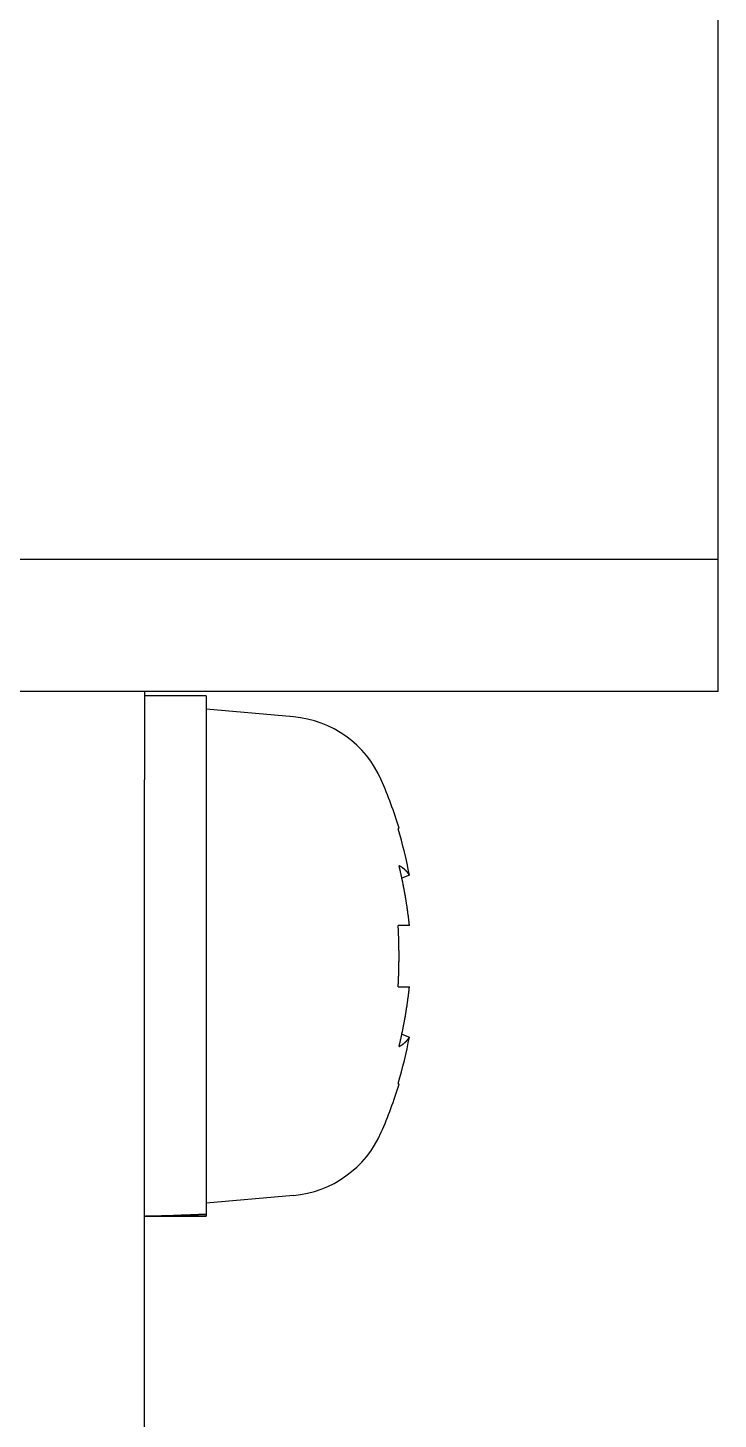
# Model space of a CAD drawing. Extents: x 1 to 262, y 0 to 247.
# Drawn here: x 253.07 to 260.89, y 107.52 to 123.29 of the extents above; entities that cross this region are included whole.
import ezdxf

# ---------------------------------------------------------------- set-up
doc = ezdxf.new("R2010")
doc.units = 0
doc.layers.get('0').update_dxf_attribs({"linetype": 'CONTINUOUS'})

msp = doc.modelspace()

# ---------------------------------------------------------------- linework, layer by layer
at = {"color": 7, "linetype": 'CONTINUOUS'}
for p, q in [((260.888, 117.268), (260.888, 133.268)), ((228.888, 117.268), (260.888, 117.268)), ((260.888, 115.768), (260.888, 117.268)), ((254.388, 115.768), (252.888, 115.768)), ((254.388, 115.768), (254.388, 114.768)), ((259.888, 115.768), (254.388, 115.768)), ((255.088, 115.718), (254.388, 115.718)), ((255.088, 115.718), (255.088, 109.845)), ((260.888, 115.768), (259.888, 115.768)), ((256.076, 115.482), (255.088, 115.568)), ((254.388, 107.268), (254.388, 114.768)), ((257.273, 114.218), (257.262, 114.211)), ((257.39, 113.686), (257.305, 113.653)), ((257.39, 113.117), (257.262, 113.117)), ((257.262, 112.419), (257.39, 112.419)), ((257.305, 111.883), (257.39, 111.85)), ((257.262, 111.325), (257.273, 111.318)), ((256.076, 110.054), (255.088, 109.968)), ((255.088, 109.818), (254.772, 109.818)), ((255.088, 109.845), (255.088, 109.82)), ((255.088, 109.82), (255.088, 109.818))]:
    msp.add_line(p, q, dxfattribs=at)
for points in [[(257.39, 113.686, 0), (257.39, 113.687, 0), (257.389, 113.688, 0), (257.389, 113.689, 0), (257.388, 113.69, 0), (257.387, 113.691, 0), (257.387, 113.692, 0), (257.386, 113.693, 0), (257.386, 113.694, 0), (257.385, 113.695, 0), (257.384, 113.696, 0), (257.384, 113.697, 0), (257.383, 113.698, 0), (257.382, 113.699, 0), (257.382, 113.7, 0), (257.381, 113.701, 0), (257.381, 113.702, 0), (257.38, 113.703, 0), (257.379, 113.704, 0), (257.379, 113.704, 0), (257.378, 113.705, 0), (257.377, 113.706, 0), (257.377, 113.707, 0), (257.376, 113.708, 0), (257.375, 113.709, 0), (257.374, 113.71, 0), (257.374, 113.711, 0), (257.373, 113.712, 0), (257.372, 113.713, 0), (257.372, 113.714, 0), (257.371, 113.715, 0), (257.37, 113.716, 0), (257.369, 113.716, 0), (257.369, 113.717, 0), (257.368, 113.718, 0), (257.367, 113.719, 0), (257.366, 113.72, 0), (257.366, 113.721, 0), (257.365, 113.722, 0), (257.364, 113.723, 0), (257.363, 113.724, 0), (257.363, 113.725, 0), (257.362, 113.725, 0), (257.361, 113.726, 0), (257.36, 113.727, 0), (257.359, 113.728, 0), (257.359, 113.729, 0), (257.358, 113.73, 0), (257.357, 113.731, 0), (257.356, 113.732, 0), (257.355, 113.732, 0), (257.354, 113.733, 0), (257.354, 113.734, 0), (257.353, 113.735, 0), (257.352, 113.736, 0), (257.351, 113.737, 0), (257.35, 113.738, 0), (257.349, 113.739, 0), (257.348, 113.739, 0), (257.347, 113.74, 0), (257.347, 113.741, 0), (257.346, 113.742, 0), (257.345, 113.743, 0), (257.344, 113.744, 0), (257.343, 113.744, 0), (257.342, 113.745, 0), (257.341, 113.746, 0), (257.34, 113.747, 0), (257.339, 113.748, 0), (257.338, 113.749, 0), (257.337, 113.749, 0), (257.336, 113.75, 0), (257.335, 113.751, 0), (257.334, 113.752, 0), (257.333, 113.753, 0), (257.332, 113.753, 0), (257.331, 113.754, 0), (257.33, 113.755, 0), (257.329, 113.756, 0), (257.328, 113.757, 0), (257.327, 113.758, 0), (257.326, 113.758, 0), (257.325, 113.759, 0), (257.324, 113.76, 0), (257.323, 113.761, 0), (257.322, 113.761, 0), (257.321, 113.762, 0), (257.32, 113.763, 0), (257.319, 113.764, 0), (257.318, 113.765, 0), (257.317, 113.765, 0), (257.316, 113.766, 0), (257.315, 113.767, 0), (257.314, 113.768, 0), (257.313, 113.769, 0), (257.312, 113.769, 0), (257.311, 113.77, 0), (257.31, 113.771, 0), (257.308, 113.772, 0), (257.307, 113.772, 0), (257.306, 113.773, 0), (257.305, 113.774, 0), (257.304, 113.775, 0), (257.303, 113.775, 0), (257.302, 113.776, 0), (257.301, 113.777, 0), (257.299, 113.778, 0), (257.298, 113.778, 0), (257.297, 113.779, 0), (257.296, 113.78, 0), (257.295, 113.78, 0), (257.294, 113.781, 0), (257.292, 113.782, 0), (257.291, 113.783, 0), (257.29, 113.783, 0), (257.289, 113.784, 0), (257.288, 113.785, 0), (257.286, 113.786, 0), (257.285, 113.786, 0), (257.284, 113.787, 0), (257.283, 113.788, 0), (257.282, 113.788, 0), (257.28, 113.789, 0), (257.279, 113.79, 0), (257.278, 113.791, 0), (257.277, 113.791, 0), (257.275, 113.792, 0), (257.274, 113.793, 0), (257.273, 113.793, 0)], [(257.39, 113.117, 0), (257.39, 113.122, 0), (257.389, 113.128, 0), (257.389, 113.133, 0), (257.388, 113.138, 0), (257.387, 113.144, 0), (257.387, 113.149, 0), (257.386, 113.154, 0), (257.386, 113.159, 0), (257.385, 113.165, 0), (257.384, 113.17, 0), (257.384, 113.175, 0), (257.383, 113.181, 0), (257.382, 113.186, 0), (257.382, 113.191, 0), (257.381, 113.197, 0), (257.381, 113.202, 0), (257.38, 113.207, 0), (257.379, 113.213, 0), (257.379, 113.218, 0), (257.378, 113.223, 0), (257.377, 113.228, 0), (257.377, 113.234, 0), (257.376, 113.239, 0), (257.375, 113.244, 0), (257.374, 113.25, 0), (257.374, 113.255, 0), (257.373, 113.26, 0), (257.372, 113.266, 0), (257.372, 113.271, 0), (257.371, 113.276, 0), (257.37, 113.282, 0), (257.369, 113.287, 0), (257.369, 113.292, 0), (257.368, 113.297, 0), (257.367, 113.303, 0), (257.366, 113.308, 0), (257.366, 113.313, 0), (257.365, 113.319, 0), (257.364, 113.324, 0), (257.363, 113.329, 0), (257.363, 113.335, 0), (257.362, 113.34, 0), (257.361, 113.345, 0), (257.36, 113.35, 0), (257.359, 113.356, 0), (257.359, 113.361, 0), (257.358, 113.366, 0), (257.357, 113.372, 0), (257.356, 113.377, 0), (257.355, 113.382, 0), (257.354, 113.388, 0), (257.354, 113.393, 0), (257.353, 113.398, 0), (257.352, 113.403, 0), (257.351, 113.409, 0), (257.35, 113.414, 0), (257.349, 113.419, 0), (257.348, 113.425, 0), (257.347, 113.43, 0), (257.347, 113.435, 0), (257.346, 113.44, 0), (257.345, 113.446, 0), (257.344, 113.451, 0), (257.343, 113.456, 0), (257.342, 113.462, 0), (257.341, 113.467, 0), (257.34, 113.472, 0), (257.339, 113.477, 0), (257.338, 113.483, 0), (257.337, 113.488, 0), (257.336, 113.493, 0), (257.335, 113.499, 0), (257.334, 113.504, 0), (257.333, 113.509, 0), (257.332, 113.514, 0), (257.331, 113.52, 0), (257.33, 113.525, 0), (257.329, 113.53, 0), (257.328, 113.536, 0), (257.327, 113.541, 0), (257.326, 113.546, 0), (257.325, 113.551, 0), (257.324, 113.557, 0), (257.323, 113.562, 0), (257.322, 113.567, 0), (257.321, 113.573, 0), (257.32, 113.578, 0), (257.319, 113.583, 0), (257.318, 113.588, 0), (257.317, 113.594, 0), (257.316, 113.599, 0), (257.315, 113.604, 0), (257.314, 113.609, 0), (257.313, 113.615, 0), (257.312, 113.62, 0), (257.311, 113.625, 0), (257.31, 113.63, 0), (257.308, 113.636, 0), (257.307, 113.641, 0), (257.306, 113.646, 0), (257.305, 113.652, 0), (257.304, 113.657, 0), (257.303, 113.662, 0), (257.302, 113.667, 0), (257.301, 113.673, 0), (257.299, 113.678, 0), (257.298, 113.683, 0), (257.297, 113.688, 0), (257.296, 113.694, 0), (257.295, 113.699, 0), (257.294, 113.704, 0), (257.292, 113.709, 0), (257.291, 113.715, 0), (257.29, 113.72, 0), (257.289, 113.725, 0), (257.288, 113.73, 0), (257.286, 113.736, 0), (257.285, 113.741, 0), (257.284, 113.746, 0), (257.283, 113.751, 0), (257.282, 113.757, 0), (257.28, 113.762, 0), (257.279, 113.767, 0), (257.278, 113.772, 0), (257.277, 113.778, 0), (257.275, 113.783, 0), (257.274, 113.788, 0), (257.273, 113.793, 0)], [(257.262, 112.419, 0), (257.263, 112.424, 0), (257.263, 112.43, 0), (257.263, 112.435, 0), (257.264, 112.441, 0), (257.264, 112.446, 0), (257.264, 112.452, 0), (257.265, 112.457, 0), (257.265, 112.463, 0), (257.265, 112.468, 0), (257.265, 112.473, 0), (257.266, 112.479, 0), (257.266, 112.484, 0), (257.266, 112.49, 0), (257.266, 112.495, 0), (257.267, 112.501, 0), (257.267, 112.506, 0), (257.267, 112.512, 0), (257.267, 112.517, 0), (257.268, 112.522, 0), (257.268, 112.528, 0), (257.268, 112.533, 0), (257.268, 112.539, 0), (257.269, 112.544, 0), (257.269, 112.55, 0), (257.269, 112.555, 0), (257.269, 112.561, 0), (257.269, 112.566, 0), (257.27, 112.572, 0), (257.27, 112.577, 0), (257.27, 112.582, 0), (257.27, 112.588, 0), (257.27, 112.593, 0), (257.27, 112.599, 0), (257.271, 112.604, 0), (257.271, 112.61, 0), (257.271, 112.615, 0), (257.271, 112.621, 0), (257.271, 112.626, 0), (257.271, 112.632, 0), (257.271, 112.637, 0), (257.271, 112.642, 0), (257.272, 112.648, 0), (257.272, 112.653, 0), (257.272, 112.659, 0), (257.272, 112.664, 0), (257.272, 112.67, 0), (257.272, 112.675, 0), (257.272, 112.681, 0), (257.272, 112.686, 0), (257.272, 112.692, 0), (257.272, 112.697, 0), (257.272, 112.702, 0), (257.273, 112.708, 0), (257.273, 112.713, 0), (257.273, 112.719, 0), (257.273, 112.724, 0), (257.273, 112.73, 0), (257.273, 112.735, 0), (257.273, 112.741, 0), (257.273, 112.746, 0), (257.273, 112.752, 0), (257.273, 112.757, 0), (257.273, 112.763, 0), (257.273, 112.768, 0), (257.273, 112.773, 0), (257.273, 112.779, 0), (257.273, 112.784, 0), (257.273, 112.79, 0), (257.273, 112.795, 0), (257.273, 112.801, 0), (257.273, 112.806, 0), (257.273, 112.812, 0), (257.273, 112.817, 0), (257.273, 112.823, 0), (257.273, 112.828, 0), (257.272, 112.833, 0), (257.272, 112.839, 0), (257.272, 112.844, 0), (257.272, 112.85, 0), (257.272, 112.855, 0), (257.272, 112.861, 0), (257.272, 112.866, 0), (257.272, 112.872, 0), (257.272, 112.877, 0), (257.272, 112.883, 0), (257.272, 112.888, 0), (257.271, 112.893, 0), (257.271, 112.899, 0), (257.271, 112.904, 0), (257.271, 112.91, 0), (257.271, 112.915, 0), (257.271, 112.921, 0), (257.271, 112.926, 0), (257.271, 112.932, 0), (257.27, 112.937, 0), (257.27, 112.943, 0), (257.27, 112.948, 0), (257.27, 112.953, 0), (257.27, 112.959, 0), (257.27, 112.964, 0), (257.269, 112.97, 0), (257.269, 112.975, 0), (257.269, 112.981, 0), (257.269, 112.986, 0), (257.269, 112.992, 0), (257.268, 112.997, 0), (257.268, 113.003, 0), (257.268, 113.008, 0), (257.268, 113.013, 0), (257.267, 113.019, 0), (257.267, 113.024, 0), (257.267, 113.03, 0), (257.267, 113.035, 0), (257.266, 113.041, 0), (257.266, 113.046, 0), (257.266, 113.052, 0), (257.266, 113.057, 0), (257.265, 113.063, 0), (257.265, 113.068, 0), (257.265, 113.073, 0), (257.265, 113.079, 0), (257.264, 113.084, 0), (257.264, 113.09, 0), (257.264, 113.095, 0), (257.263, 113.101, 0), (257.263, 113.106, 0), (257.263, 113.112, 0), (257.262, 113.117, 0)], [(257.273, 111.743, 0), (257.274, 111.748, 0), (257.275, 111.753, 0), (257.277, 111.758, 0), (257.278, 111.764, 0), (257.279, 111.769, 0), (257.28, 111.774, 0), (257.282, 111.779, 0), (257.283, 111.785, 0), (257.284, 111.79, 0), (257.285, 111.795, 0), (257.286, 111.8, 0), (257.288, 111.806, 0), (257.289, 111.811, 0), (257.29, 111.816, 0), (257.291, 111.821, 0), (257.292, 111.827, 0), (257.294, 111.832, 0), (257.295, 111.837, 0), (257.296, 111.842, 0), (257.297, 111.848, 0), (257.298, 111.853, 0), (257.299, 111.858, 0), (257.301, 111.863, 0), (257.302, 111.869, 0), (257.303, 111.874, 0), (257.304, 111.879, 0), (257.305, 111.884, 0), (257.306, 111.89, 0), (257.307, 111.895, 0), (257.308, 111.9, 0), (257.31, 111.905, 0), (257.311, 111.911, 0), (257.312, 111.916, 0), (257.313, 111.921, 0), (257.314, 111.927, 0), (257.315, 111.932, 0), (257.316, 111.937, 0), (257.317, 111.942, 0), (257.318, 111.948, 0), (257.319, 111.953, 0), (257.32, 111.958, 0), (257.321, 111.963, 0), (257.322, 111.969, 0), (257.323, 111.974, 0), (257.324, 111.979, 0), (257.325, 111.985, 0), (257.326, 111.99, 0), (257.327, 111.995, 0), (257.328, 112, 0), (257.329, 112.006, 0), (257.33, 112.011, 0), (257.331, 112.016, 0), (257.332, 112.021, 0), (257.333, 112.027, 0), (257.334, 112.032, 0), (257.335, 112.037, 0), (257.336, 112.043, 0), (257.337, 112.048, 0), (257.338, 112.053, 0), (257.339, 112.058, 0), (257.34, 112.064, 0), (257.341, 112.069, 0), (257.342, 112.074, 0), (257.343, 112.08, 0), (257.344, 112.085, 0), (257.345, 112.09, 0), (257.346, 112.095, 0), (257.347, 112.101, 0), (257.347, 112.106, 0), (257.348, 112.111, 0), (257.349, 112.117, 0), (257.35, 112.122, 0), (257.351, 112.127, 0), (257.352, 112.133, 0), (257.353, 112.138, 0), (257.354, 112.143, 0), (257.354, 112.148, 0), (257.355, 112.154, 0), (257.356, 112.159, 0), (257.357, 112.164, 0), (257.358, 112.17, 0), (257.359, 112.175, 0), (257.359, 112.18, 0), (257.36, 112.185, 0), (257.361, 112.191, 0), (257.362, 112.196, 0), (257.363, 112.201, 0), (257.363, 112.207, 0), (257.364, 112.212, 0), (257.365, 112.217, 0), (257.366, 112.223, 0), (257.366, 112.228, 0), (257.367, 112.233, 0), (257.368, 112.238, 0), (257.369, 112.244, 0), (257.369, 112.249, 0), (257.37, 112.254, 0), (257.371, 112.26, 0), (257.372, 112.265, 0), (257.372, 112.27, 0), (257.373, 112.276, 0), (257.374, 112.281, 0), (257.374, 112.286, 0), (257.375, 112.292, 0), (257.376, 112.297, 0), (257.377, 112.302, 0), (257.377, 112.307, 0), (257.378, 112.313, 0), (257.379, 112.318, 0), (257.379, 112.323, 0), (257.38, 112.329, 0), (257.381, 112.334, 0), (257.381, 112.339, 0), (257.382, 112.345, 0), (257.382, 112.35, 0), (257.383, 112.355, 0), (257.384, 112.361, 0), (257.384, 112.366, 0), (257.385, 112.371, 0), (257.386, 112.376, 0), (257.386, 112.382, 0), (257.387, 112.387, 0), (257.387, 112.392, 0), (257.388, 112.398, 0), (257.389, 112.403, 0), (257.389, 112.408, 0), (257.39, 112.414, 0), (257.39, 112.419, 0)], [(257.273, 111.743, 0), (257.274, 111.743, 0), (257.275, 111.744, 0), (257.277, 111.745, 0), (257.278, 111.745, 0), (257.279, 111.746, 0), (257.28, 111.747, 0), (257.282, 111.748, 0), (257.283, 111.748, 0), (257.284, 111.749, 0), (257.285, 111.75, 0), (257.286, 111.75, 0), (257.288, 111.751, 0), (257.289, 111.752, 0), (257.29, 111.753, 0), (257.291, 111.753, 0), (257.292, 111.754, 0), (257.294, 111.755, 0), (257.295, 111.755, 0), (257.296, 111.756, 0), (257.297, 111.757, 0), (257.298, 111.758, 0), (257.299, 111.758, 0), (257.301, 111.759, 0), (257.302, 111.76, 0), (257.303, 111.761, 0), (257.304, 111.761, 0), (257.305, 111.762, 0), (257.306, 111.763, 0), (257.307, 111.764, 0), (257.308, 111.764, 0), (257.31, 111.765, 0), (257.311, 111.766, 0), (257.312, 111.767, 0), (257.313, 111.767, 0), (257.314, 111.768, 0), (257.315, 111.769, 0), (257.316, 111.77, 0), (257.317, 111.771, 0), (257.318, 111.771, 0), (257.319, 111.772, 0), (257.32, 111.773, 0), (257.321, 111.774, 0), (257.322, 111.774, 0), (257.323, 111.775, 0), (257.324, 111.776, 0), (257.325, 111.777, 0), (257.326, 111.778, 0), (257.327, 111.778, 0), (257.328, 111.779, 0), (257.329, 111.78, 0), (257.33, 111.781, 0), (257.331, 111.782, 0), (257.332, 111.782, 0), (257.333, 111.783, 0), (257.334, 111.784, 0), (257.335, 111.785, 0), (257.336, 111.786, 0), (257.337, 111.787, 0), (257.338, 111.787, 0), (257.339, 111.788, 0), (257.34, 111.789, 0), (257.341, 111.79, 0), (257.342, 111.791, 0), (257.343, 111.792, 0), (257.344, 111.792, 0), (257.345, 111.793, 0), (257.346, 111.794, 0), (257.347, 111.795, 0), (257.347, 111.796, 0), (257.348, 111.797, 0), (257.349, 111.797, 0), (257.35, 111.798, 0), (257.351, 111.799, 0), (257.352, 111.8, 0), (257.353, 111.801, 0), (257.354, 111.802, 0), (257.354, 111.803, 0), (257.355, 111.803, 0), (257.356, 111.804, 0), (257.357, 111.805, 0), (257.358, 111.806, 0), (257.359, 111.807, 0), (257.359, 111.808, 0), (257.36, 111.809, 0), (257.361, 111.81, 0), (257.362, 111.81, 0), (257.363, 111.811, 0), (257.363, 111.812, 0), (257.364, 111.813, 0), (257.365, 111.814, 0), (257.366, 111.815, 0), (257.366, 111.816, 0), (257.367, 111.817, 0), (257.368, 111.818, 0), (257.369, 111.819, 0), (257.369, 111.819, 0), (257.37, 111.82, 0), (257.371, 111.821, 0), (257.372, 111.822, 0), (257.372, 111.823, 0), (257.373, 111.824, 0), (257.374, 111.825, 0), (257.374, 111.826, 0), (257.375, 111.827, 0), (257.376, 111.828, 0), (257.377, 111.829, 0), (257.377, 111.83, 0), (257.378, 111.831, 0), (257.379, 111.832, 0), (257.379, 111.832, 0), (257.38, 111.833, 0), (257.381, 111.834, 0), (257.381, 111.835, 0), (257.382, 111.836, 0), (257.382, 111.837, 0), (257.383, 111.838, 0), (257.384, 111.839, 0), (257.384, 111.84, 0), (257.385, 111.841, 0), (257.386, 111.842, 0), (257.386, 111.843, 0), (257.387, 111.844, 0), (257.387, 111.845, 0), (257.388, 111.846, 0), (257.389, 111.847, 0), (257.389, 111.848, 0), (257.39, 111.849, 0), (257.39, 111.85, 0)], [(254.388, 109.821, 0), (254.393, 109.821, 0), (254.399, 109.821, 0), (254.404, 109.822, 0), (254.41, 109.822, 0), (254.415, 109.822, 0), (254.421, 109.822, 0), (254.426, 109.822, 0), (254.432, 109.822, 0), (254.437, 109.822, 0), (254.443, 109.822, 0), (254.448, 109.822, 0), (254.454, 109.823, 0), (254.459, 109.823, 0), (254.465, 109.823, 0), (254.47, 109.823, 0), (254.475, 109.823, 0), (254.481, 109.823, 0), (254.486, 109.823, 0), (254.492, 109.823, 0), (254.497, 109.823, 0), (254.503, 109.824, 0), (254.508, 109.824, 0), (254.514, 109.824, 0), (254.519, 109.824, 0), (254.525, 109.824, 0), (254.53, 109.824, 0), (254.536, 109.824, 0), (254.541, 109.824, 0), (254.547, 109.825, 0), (254.552, 109.825, 0), (254.558, 109.825, 0), (254.563, 109.825, 0), (254.569, 109.825, 0), (254.574, 109.825, 0), (254.58, 109.825, 0), (254.585, 109.826, 0), (254.591, 109.826, 0), (254.596, 109.826, 0), (254.602, 109.826, 0), (254.607, 109.826, 0), (254.613, 109.826, 0), (254.618, 109.826, 0), (254.623, 109.827, 0), (254.629, 109.827, 0), (254.634, 109.827, 0), (254.64, 109.827, 0), (254.645, 109.827, 0), (254.651, 109.827, 0), (254.656, 109.828, 0), (254.662, 109.828, 0), (254.667, 109.828, 0), (254.673, 109.828, 0), (254.678, 109.828, 0), (254.684, 109.828, 0), (254.689, 109.829, 0), (254.695, 109.829, 0), (254.7, 109.829, 0), (254.706, 109.829, 0), (254.711, 109.829, 0), (254.717, 109.829, 0), (254.722, 109.83, 0), (254.727, 109.83, 0), (254.733, 109.83, 0), (254.738, 109.83, 0), (254.744, 109.83, 0), (254.749, 109.831, 0), (254.755, 109.831, 0), (254.76, 109.831, 0), (254.766, 109.831, 0), (254.771, 109.831, 0), (254.777, 109.831, 0), (254.782, 109.832, 0), (254.788, 109.832, 0), (254.793, 109.832, 0), (254.799, 109.832, 0), (254.804, 109.832, 0), (254.809, 109.833, 0), (254.815, 109.833, 0), (254.82, 109.833, 0), (254.826, 109.833, 0), (254.831, 109.833, 0), (254.837, 109.834, 0), (254.842, 109.834, 0), (254.848, 109.834, 0), (254.853, 109.834, 0), (254.859, 109.834, 0), (254.864, 109.835, 0), (254.87, 109.835, 0), (254.875, 109.835, 0), (254.881, 109.835, 0), (254.886, 109.836, 0), (254.891, 109.836, 0), (254.897, 109.836, 0), (254.902, 109.836, 0), (254.908, 109.836, 0), (254.913, 109.837, 0), (254.919, 109.837, 0), (254.924, 109.837, 0), (254.93, 109.837, 0), (254.935, 109.838, 0), (254.941, 109.838, 0), (254.946, 109.838, 0), (254.951, 109.838, 0), (254.957, 109.838, 0), (254.962, 109.839, 0), (254.968, 109.839, 0), (254.973, 109.839, 0), (254.979, 109.839, 0), (254.984, 109.84, 0), (254.99, 109.84, 0), (254.995, 109.84, 0), (255.001, 109.84, 0), (255.006, 109.841, 0), (255.011, 109.841, 0), (255.017, 109.841, 0), (255.022, 109.841, 0), (255.028, 109.842, 0), (255.033, 109.842, 0), (255.039, 109.842, 0), (255.044, 109.842, 0), (255.05, 109.843, 0), (255.055, 109.843, 0), (255.06, 109.843, 0), (255.066, 109.843, 0), (255.071, 109.844, 0), (255.077, 109.844, 0), (255.082, 109.844, 0), (255.088, 109.845, 0)], [(254.388, 109.821, 0), (254.393, 109.821, 0), (254.399, 109.821, 0), (254.404, 109.821, 0), (254.41, 109.821, 0), (254.415, 109.821, 0), (254.421, 109.821, 0), (254.426, 109.821, 0), (254.431, 109.821, 0), (254.437, 109.82, 0), (254.442, 109.82, 0), (254.448, 109.82, 0), (254.453, 109.82, 0), (254.459, 109.82, 0), (254.464, 109.82, 0), (254.47, 109.82, 0), (254.475, 109.82, 0), (254.481, 109.82, 0), (254.486, 109.82, 0), (254.492, 109.82, 0), (254.497, 109.82, 0), (254.503, 109.82, 0), (254.508, 109.82, 0), (254.513, 109.819, 0), (254.519, 109.819, 0), (254.524, 109.819, 0), (254.53, 109.819, 0), (254.535, 109.819, 0), (254.541, 109.819, 0), (254.546, 109.819, 0), (254.552, 109.819, 0), (254.557, 109.819, 0), (254.563, 109.819, 0), (254.568, 109.819, 0), (254.574, 109.819, 0), (254.579, 109.819, 0), (254.585, 109.819, 0), (254.59, 109.819, 0), (254.595, 109.819, 0), (254.601, 109.819, 0), (254.606, 109.819, 0), (254.612, 109.819, 0), (254.617, 109.819, 0), (254.623, 109.818, 0), (254.628, 109.818, 0), (254.634, 109.818, 0), (254.639, 109.818, 0), (254.645, 109.818, 0), (254.65, 109.818, 0), (254.656, 109.818, 0), (254.661, 109.818, 0), (254.667, 109.818, 0), (254.672, 109.818, 0), (254.678, 109.818, 0), (254.683, 109.818, 0), (254.688, 109.818, 0), (254.694, 109.818, 0), (254.699, 109.818, 0), (254.705, 109.818, 0), (254.71, 109.818, 0), (254.716, 109.818, 0), (254.721, 109.818, 0), (254.727, 109.818, 0), (254.732, 109.818, 0), (254.738, 109.818, 0), (254.743, 109.818, 0), (254.749, 109.818, 0), (254.754, 109.818, 0), (254.76, 109.818, 0), (254.765, 109.818, 0), (254.771, 109.818, 0), (254.776, 109.818, 0), (254.781, 109.818, 0), (254.787, 109.818, 0), (254.792, 109.818, 0), (254.798, 109.818, 0), (254.803, 109.818, 0), (254.809, 109.818, 0), (254.814, 109.818, 0), (254.82, 109.818, 0), (254.825, 109.818, 0), (254.831, 109.818, 0), (254.836, 109.818, 0), (254.842, 109.818, 0), (254.847, 109.818, 0), (254.853, 109.818, 0), (254.858, 109.818, 0), (254.864, 109.818, 0), (254.869, 109.818, 0), (254.874, 109.818, 0), (254.88, 109.818, 0), (254.885, 109.818, 0), (254.891, 109.818, 0), (254.896, 109.818, 0), (254.902, 109.818, 0), (254.907, 109.818, 0), (254.913, 109.818, 0), (254.918, 109.818, 0), (254.924, 109.818, 0), (254.929, 109.819, 0), (254.935, 109.819, 0), (254.94, 109.819, 0), (254.946, 109.819, 0), (254.951, 109.819, 0), (254.956, 109.819, 0), (254.962, 109.819, 0), (254.967, 109.819, 0), (254.973, 109.819, 0), (254.978, 109.819, 0), (254.984, 109.819, 0), (254.989, 109.819, 0), (254.995, 109.819, 0), (255, 109.819, 0), (255.006, 109.819, 0), (255.011, 109.819, 0), (255.017, 109.819, 0), (255.022, 109.819, 0), (255.028, 109.819, 0), (255.033, 109.819, 0), (255.039, 109.82, 0), (255.044, 109.82, 0), (255.049, 109.82, 0), (255.055, 109.82, 0), (255.06, 109.82, 0), (255.066, 109.82, 0), (255.071, 109.82, 0), (255.077, 109.82, 0), (255.082, 109.82, 0), (255.088, 109.82, 0)]]:
    msp.add_polyline3d(points, dxfattribs=at)
for centre, radius, start, end in [((255.971, 114.286), 1.2, 23.5471, 85), ((252.488, 112.768), 5, 16.858, 23.5471), ((252.488, 112.768), 4.988, 10.6082, 16.8109), ((252.488, 112.768), 4.988, 343.1891, 349.3918), ((252.488, 112.768), 5, 336.4529, 343.142), ((255.971, 111.25), 1.2, 275, 336.4529)]:
    msp.add_arc(centre, radius, start, end, dxfattribs=at)

doc.saveas('drawing.dxf')
